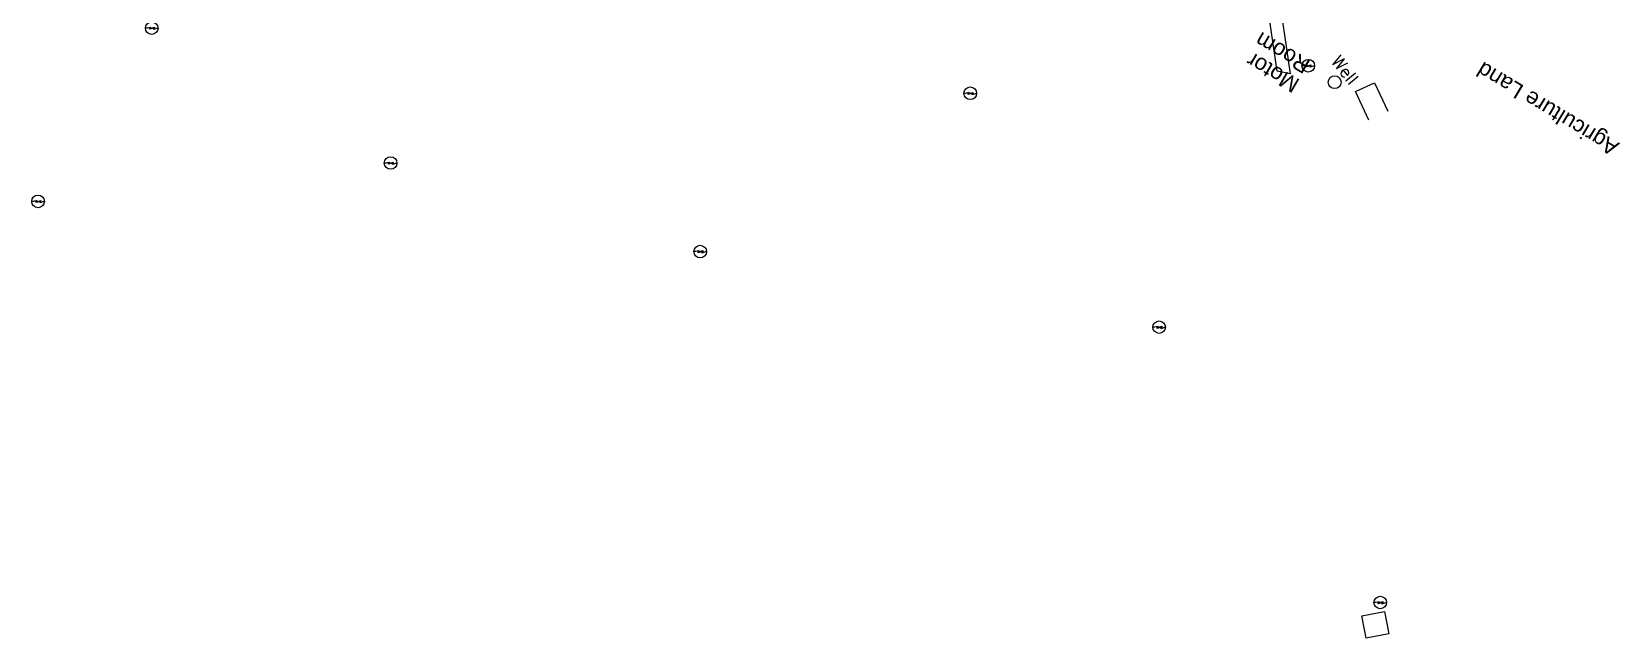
# Model space of a CAD drawing. Header units: metres. Extents: x 593168 to 611286, y 3401475 to 3412398.
# Drawn here: x 606056.2 to 606308.6, y 3404313.6 to 3404410 of the extents above; entities that cross this region are included whole.
import ezdxf

# ---------------------------------------------------------------- set-up
doc = ezdxf.new("R2010")
doc.units = ezdxf.units.M
doc.header["$MEASUREMENT"] = 0
for name, color, linetype, lineweight in [('Commercial Building Pucca', 251, 'Continuous', 0), ('Electric Pole', 251, 'Continuous', 0), ('Residential Building Semipucca', 251, 'Continuous', 0), ('Side Details', 251, 'Continuous', 0), ('Text1', 251, 'Continuous', 0), ('Well', 5, 'Continuous', 0)]:
    doc.layers.add(name, color=color, linetype=linetype, lineweight=lineweight)
doc.styles.get("Standard").update_dxf_attribs({"font": 'arial_0.ttf'})
doc.styles.add('Text', font='simplex.shx', dxfattribs={"height": 2})

# ---------------------------------------------------------------- blocks, each defined once
blk = doc.blocks.new('EP')
blk.add_hatch(color=8).paths.add_polyline_path([(-0.21, -0.05), (-0.21, 0.16), (-0.93, -0.01), (-0.31, 0.07), (-0.31, -0.19), (0.31, 0), (0.31, -0.24), (0.94, -0.01), (0.41, -0.1), (0.43, 0.15)])
at = {"color": 8}
for p, q in [((-0.93, -0.01), (-0.21, 0.16)), ((-0.31, 0.07), (-0.93, -0.01)), ((-0.31, -0.19), (-0.31, 0.07)), ((0.31, 0), (-0.31, -0.19)), ((-0.21, 0.16), (-0.21, -0.05)), ((-0.21, -0.05), (0.43, 0.15)), ((0.31, -0.24), (0.31, 0)), ((0.43, 0.15), (0.41, -0.1)), ((0.94, -0.01), (0.31, -0.24)), ((0.41, -0.1), (0.94, -0.01))]:
    blk.add_line(p, q, dxfattribs=at)
blk.add_circle((0, 0), 1, dxfattribs=at)

msp = doc.modelspace()

# ---------------------------------------------------------------- linework, layer by layer
at = {"layer": 'Commercial Building Pucca'}
msp.add_polyline3d([(606252.0235, 3404417.9244, 262.1213), (606254.0919, 3404417.5131, 261.7374), (606256.1873, 3404403.3278, 262.5152), (606254.085, 3404403.7458, 262.5152)], close=True, dxfattribs=at)
msp.add_polyline3d([(606268.6665, 3404395.9835, 265.4933), (606266.535, 3404400.5048, 265.4933), (606269.5589, 3404401.9304, 265.3484), (606271.6905, 3404397.4091, 265.3484)], dxfattribs=at)
at = {"layer": 'Residential Building Semipucca'}
msp.add_polyline3d([(606268.2188, 3404313.5916, 262.3402), (606267.5317, 3404317.1606, 262.3442), (606271.1355, 3404317.8712, 262.3502), (606271.8226, 3404314.3022, 262.3502)], close=True, dxfattribs=at)
at = {"layer": 'Well'}
msp.add_circle((606263.23, 3404402.0071, 265.4493), 1.0227, dxfattribs=at)

# ---------------------------------------------------------------- block references
at = {"layer": 'Electric Pole', "xscale": 0.9997078269144579, "yscale": 0.9997078269144579, "zscale": 0.9997078269144579}
for p in [(606075.283, 3404410.6053, 263.24), (606259.0416, 3404404.6245, 265.0784), (606205.3345, 3404400.2451, 262.2553), (606113.2272, 3404389.1566, 262.2713), (606057.2207, 3404383.0494, 262.8141), (606162.4274, 3404375.0736, 261.4435), (606235.342, 3404363.0535, 262.3832), (606270.4794, 3404319.2738, 262.1303)]:
    msp.add_blockref('EP', p, dxfattribs=at)

# ---------------------------------------------------------------- texts
at = {"layer": 'Side Details'}
msp.add_text('Agriculture Land', height=2.5, rotation=149, dxfattribs=at).set_placement((606308.6101, 3404392.2644, 156.3202))
at = {"layer": 'Text1'}
for s, p in [('Room', (606259.5975, 3404405.4004, 156.3202)), ('Motor', (606257.8588, 3404402.3453, 156.3202))]:
    msp.add_text(s, height=2.5, rotation=149.722073, dxfattribs=at).set_placement(p)
at = {"layer": 'Well', "style": 'Text'}
msp.add_text('Well', height=1.99942, rotation=308.730802, dxfattribs=at).set_placement((606262.533, 3404405.2581, 156.3202))

doc.saveas('drawing.dxf')
